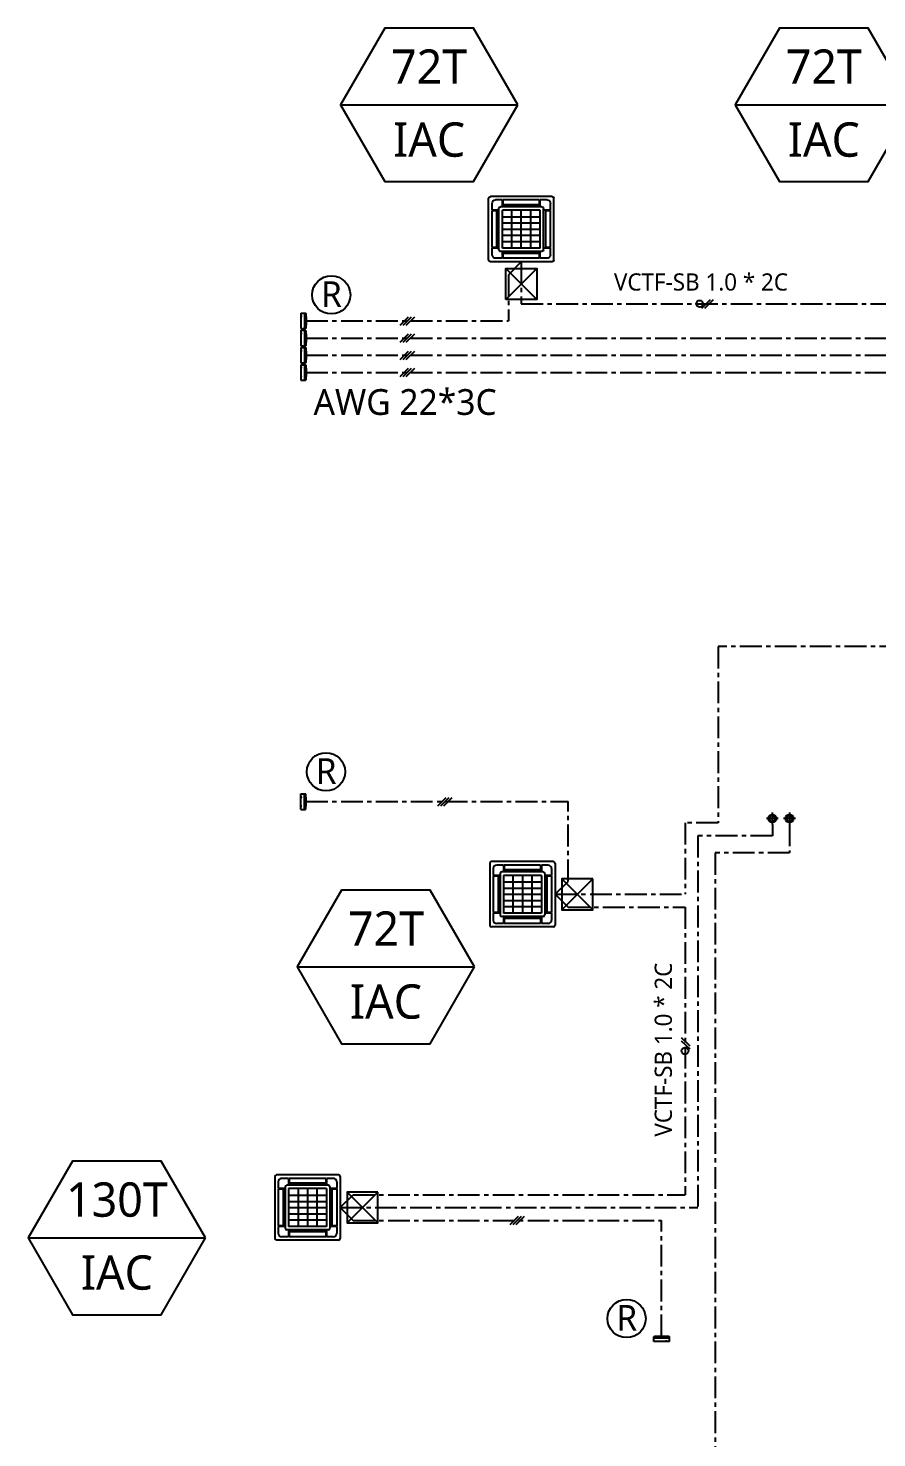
# Model space of a CAD drawing. Header units: millimetres. Extents: x 0 to 504600, y 0 to 118800.
# Drawn here: x 87234 to 99581, y 50850 to 71369 of the extents above; entities that cross this region are included whole.
import ezdxf
from ezdxf.enums import TextEntityAlignment as Align

# ---------------------------------------------------------------- set-up
doc = ezdxf.new("R2010")
doc.units = ezdxf.units.MM
doc.header["$LTSCALE"] = 200
doc.linetypes.add('CENTER', pattern=[50.8, 31.75, -6.35, 6.35, -6.35])
for name, color, linetype in [('LG-AIRCON', 240, 'Continuous'), ('LG-TEXT', 2, 'Continuous'), ('LG-장비번호', 7, 'Continuous'), ('PIPE', 3, 'Continuous'), ('제어선', 6, 'Continuous'), ('통신선', 150, 'Continuous')]:
    doc.layers.add(name, color=color, linetype=linetype)
doc.styles.add('SUNJIN', font='malgun.ttf')

# ---------------------------------------------------------------- blocks, each defined once
blk = doc.blocks.new('장비번호')
at = {"layer": 'LG-장비번호', "color": 0}
blk.add_line((-516, 0), (516, 0), dxfattribs=at)
blk.add_lwpolyline([(516, 0), (258, 446.8), (-258, 446.8), (-516, 0), (-258, -446.8), (258, -446.8)], close=True, dxfattribs=at)
blk = doc.blocks.new('A$C1A5F2745')
at = {"color": 0}
for p, q in [((0, 925), (0, 25)), ((925, 950), (25, 950)), ((50, 850), (50, 750)), ((200, 900), (100, 900)), ((200, 900), (200, 800)), ((740, 900), (210, 900)), ((210, 900), (210, 830)), ((740, 830), (210, 830)), ((740, 900), (740, 830)), ((750, 900), (750, 800)), ((850, 900), (750, 900)), ((900, 850), (900, 750)), ((950, 925), (950, 25)), ((150, 750), (50, 750)), ((50, 740), (50, 210)), ((120, 740), (50, 740)), ((120, 740), (120, 210)), ((150, 775), (150, 175)), ((775, 800), (175, 800)), ((750, 750), (200, 750)), ((200, 750), (200, 200)), ((200, 655), (750, 655)), ((337, 750), (337, 200)), ((475, 750), (475, 200)), ((612, 750), (612, 200)), ((750, 750), (750, 200)), ((800, 775), (800, 175)), ((900, 750), (800, 750)), ((830, 740), (830, 210)), ((900, 740), (830, 740)), ((900, 740), (900, 210)), ((200, 565), (750, 565)), ((200, 475), (750, 475)), ((120, 210), (50, 210)), ((200, 385), (750, 385)), ((200, 295), (750, 295)), ((900, 210), (830, 210)), ((150, 200), (50, 200)), ((50, 200), (50, 100)), ((200, 50), (100, 50)), ((775, 150), (175, 150)), ((750, 200), (200, 200)), ((200, 150), (200, 50)), ((740, 120), (210, 120)), ((210, 120), (210, 50)), ((740, 50), (210, 50)), ((740, 120), (740, 50)), ((750, 150), (750, 50)), ((850, 50), (750, 50)), ((900, 200), (800, 200)), ((900, 200), (900, 100)), ((925, 0), (25, 0))]:
    blk.add_line(p, q, dxfattribs=at)
for centre, radius, start, end in [((25, 925), 25, 90, 180), ((100, 850), 50, 90, 180), ((850, 850), 50, 0, 90), ((925, 925), 25, 0, 90), ((175, 775), 25, 90, 180), ((775, 775), 25, 0, 90), ((25, 25), 25, 180, 270), ((100, 100), 50, 180, 270), ((175, 175), 25, 180, 270), ((775, 175), 25, 270, 0), ((850, 100), 50, 270, 0), ((925, 25), 25, 270, 0)]:
    blk.add_arc(centre, radius, start, end, dxfattribs=at)
blk = doc.blocks.new('실내기점검구')
at = {"layer": 'LG-AIRCON', "color": 5, "ltscale": 3}
for p, q in [((0, 450), (450, 0)), ((450, 450), (0, 0))]:
    blk.add_line(p, q, dxfattribs=at)
at = {"layer": 'LG-AIRCON', "color": 7, "ltscale": 3}
blk.add_lwpolyline([(450, 450), (0, 450), (0, 0), (450, 0)], close=True, dxfattribs=at)
blk = doc.blocks.new('A$C6AC5147B')
at = {"layer": 'PIPE', "color": 1, "linetype": 'Continuous'}
for p, q in [((150, 75), (0, 75)), ((75, 150), (75, 0))]:
    blk.add_line(p, q, dxfattribs=at)
at = {"layer": 'PIPE', "color": 0, "linetype": 'Continuous'}
for radius in [52.5, 37.5]:
    blk.add_circle((75, 75), radius, dxfattribs=at)
blk = doc.blocks.new('A$C1CF1200C')
at = {"color": 0}
for p, q in [((0, 270), (0, 0)), ((0, 270), (82, 270)), ((62, 270), (62, 0)), ((73, 238), (73, 270)), ((82, 263), (73, 263)), ((82, 238), (82, 263)), ((0, 227), (7, 227)), ((0, 203), (7, 203)), ((0, 68), (7, 68)), ((0, 43), (7, 43)), ((0, 0), (82, 0)), ((8, 225), (8, 215)), ((8, 215), (8, 204)), ((8, 55), (8, 66)), ((8, 45), (8, 55)), ((73, 238), (85, 238)), ((73, 32), (73, 0)), ((73, 32), (85, 32)), ((82, 7), (73, 7)), ((75, 135), (75, 238)), ((75, 135), (75, 32)), ((77, 238), (77, 229)), ((77, 229), (83, 229)), ((77, 41), (83, 41)), ((77, 32), (77, 41)), ((79, 41), (83, 41)), ((80, 222), (80, 244)), ((80, 48), (80, 26)), ((82, 32), (82, 7)), ((83, 238), (83, 229)), ((83, 32), (83, 41)), ((85, 238), (85, 32))]:
    blk.add_line(p, q, dxfattribs=at)
at = {"color": 0, "extrusion": (0, 0, -1)}
for centre, major_axis, start_param, end_param in [((82, 267), (1.89, 1.89), -0.785398, 0.256761), ((57, 252), (-22.7, 22.7), 1.827558, 2.22684), ((-1779, 135), (1867, 13), -0.058343, 0.006703), ((-1779, 135), (-1323, 1323), 2.291149, 2.356194), ((7, 225), (-0.945, 0.945), 0.785398, 2.356194), ((7, 204), (0.945, 0.945), 0.785398, 2.356194), ((7, 66), (-0.945, 0.945), 0.785398, 2.356194), ((7, 45), (0.945, 0.945), 0.785398, 2.356194), ((82, 3), (-1.89, 1.89), 2.884831, 3.926991), ((-1779, 135), (-1867, 12), 3.135024, 3.20007), ((57, 18), (22.7, 22.7), 0.914752, 1.314035), ((-1779, 135), (1323, 1323), 0.785398, 0.850444)]:
    blk.add_ellipse(centre, major_axis=major_axis, ratio=1, start_param=start_param, end_param=end_param, dxfattribs=at)

msp = doc.modelspace()

# ---------------------------------------------------------------- linework, layer by layer
at = {"layer": 'LG-TEXT', "color": 1}
for p, q in [((97154, 67413), (97032, 67291)), ((97198, 67413), (97076, 67291)), ((92647, 67047), (92768, 67169)), ((92691, 67047), (92813, 67169)), ((92735, 67047), (92857, 67169)), ((92647, 66797), (92768, 66919)), ((92691, 66797), (92813, 66919)), ((92735, 66797), (92857, 66919)), ((92647, 66547), (92768, 66669)), ((92691, 66547), (92813, 66669)), ((92735, 66547), (92857, 66669)), ((92647, 66297), (92768, 66419)), ((92691, 66297), (92813, 66419)), ((92735, 66297), (92857, 66419)), ((93194, 60050), (93316, 60172)), ((93238, 60050), (93360, 60172)), ((93282, 60050), (93404, 60172)), ((96736, 56676), (96858, 56554)), ((96736, 56631), (96858, 56510)), ((94246, 53954), (94368, 54075)), ((94290, 53954), (94412, 54075)), ((94335, 53954), (94457, 54075))]:
    msp.add_line(p, q, dxfattribs=at)
for centre, radius in [((91643, 67487), 278), ((97004, 67358), 49.5), ((91566, 60545), 278), ((96791, 56482), 49.5), ((95940, 52586), 278)]:
    msp.add_circle(centre, radius, dxfattribs=at)
at = {"layer": '제어선', "linetype": 'CENTER', "ltscale": 0.05}
for p, q in [((94408, 67969), (94408, 67358)), ((94408, 67358), (100221, 67358)), ((97271, 62367), (97271, 59802)), ((100446, 62367), (97271, 62367)), ((97271, 59802), (96791, 59802)), ((96791, 59802), (96791, 58762)), ((98061, 59779), (98061, 59614)), ((98311, 59779), (98311, 59364)), ((98061, 59614), (96979, 59614)), ((96979, 59614), (96979, 54202)), ((98311, 59364), (97229, 59364)), ((97229, 59364), (97229, 44854)), ((94900, 58762), (96791, 58762)), ((94900, 58762), (95088, 58575)), ((95088, 58575), (96791, 58575)), ((96791, 58575), (96791, 54389)), ((91773, 54202), (91961, 54389)), ((91961, 54389), (96791, 54389)), ((91773, 54202), (96979, 54202))]:
    msp.add_line(p, q, dxfattribs=at)
at = {"layer": '통신선', "color": 150, "linetype": 'CENTER', "ltscale": 0.05}
for p, q in [((94408, 67969), (94221, 67781)), ((94221, 67781), (94221, 67108)), ((91277, 67108), (94221, 67108)), ((91277, 66858), (100408, 66858, 0)), ((91277, 66608), (100408, 66608, 0)), ((91277, 66358), (100221, 66358, 0)), ((91277, 60111), (95088, 60111)), ((95088, 58950), (95088, 60111)), ((94900, 58762), (95088, 58950)), ((91773, 54202), (91961, 54014)), ((91961, 54014), (96450, 54014)), ((96450, 52327), (96450, 54014))]:
    msp.add_line(p, q, dxfattribs=at)

# ---------------------------------------------------------------- block references
at = {"layer": 'LG-AIRCON', "color": 200, "xscale": -1, "rotation": 180}
msp.add_blockref('A$C1A5F2745', (93933, 68919), dxfattribs=at)
at = {"layer": 'LG-AIRCON', "color": 8, "xscale": -1, "rotation": 90.00000000000006}
msp.add_blockref('실내기점검구', (94633, 67869), dxfattribs=at)
at = {"layer": 'LG-AIRCON', "color": 200}
for p in [(93950, 58287), (90823, 53727)]:
    msp.add_blockref('A$C1A5F2745', p, dxfattribs=at)
at = {"layer": 'LG-AIRCON', "color": 8}
for p in [(95000, 58537), (91873, 53977)]:
    msp.add_blockref('실내기점검구', p, dxfattribs=at)
at = {"layer": 'LG-장비번호', "color": 2, "xscale": 2.5, "yscale": 2.5, "zscale": 2.5}
for p in [(93067, 70252), (98810, 70252), (92439, 57704), (88524, 53759)]:
    msp.add_blockref('장비번호', p, dxfattribs=at)
at = {"layer": '제어선', "linetype": 'CENTER', "xscale": 0.8333333333333334, "yscale": 0.8333333333333334, "zscale": 0.8333333333333334}
for p in [(91200, 66996), (91200, 66746), (91200, 66496), (91200, 66246)]:
    msp.add_blockref('A$C1CF1200C', p, dxfattribs=at)
at = {"layer": '제어선', "linetype": 'CENTER', "xscale": -0.8333333333333334, "yscale": 0.8333333333333334, "zscale": 0.8333333333333334}
for p, rotation in [((91200, 60223), 180), ((96338, 52250), 270)]:
    msp.add_blockref('A$C1CF1200C', p, dxfattribs=dict(at, rotation=rotation))
at = {"layer": '제어선', "linetype": 'CENTER', "ltscale": 0.05, "xscale": 1.142857142857143, "yscale": 1.142857142857143, "zscale": 1.142857142857143}
for p in [(97975, 59779), (98225, 59779)]:
    msp.add_blockref('A$C6AC5147B', p, dxfattribs=at)

# ---------------------------------------------------------------- texts
at = {"layer": 'LG-TEXT', "color": 2, "style": 'SUNJIN'}
for s, height, p in [('VCTF-SB 1.0 * 2C', 250, (97022, 67550)), ('AWG 22*3C', 375, (92718, 65740))]:
    msp.add_text(s, height=height, dxfattribs=at).set_placement(p, align=Align.CENTER)
at = {"layer": 'LG-TEXT', "style": 'SUNJIN'}
for p in [(91646, 67497), (91569, 60555), (95943, 52596)]:
    msp.add_text('R', height=375, dxfattribs=at).set_placement(p, align=Align.MIDDLE)
at = {"layer": 'LG-TEXT', "color": 2, "style": 'SUNJIN'}
msp.add_text('VCTF-SB 1.0 * 2C', height=250, rotation=90, dxfattribs=at).set_placement((96599, 56500), align=Align.CENTER)
at = {"layer": 'LG-장비번호', "color": 2, "style": 'SUNJIN'}
for s, p in [('72T', (93067, 70810)), ('72T', (98810, 70810)), ('IAC', (93067, 69748)), ('IAC', (98810, 69748)), ('72T', (92439, 58263)), ('IAC', (92439, 57201)), ('130T', (88524, 54318)), ('IAC', (88524, 53256))]:
    msp.add_text(s, height=500, dxfattribs=at).set_placement(p, align=Align.MIDDLE_CENTER)

doc.saveas('drawing.dxf')
